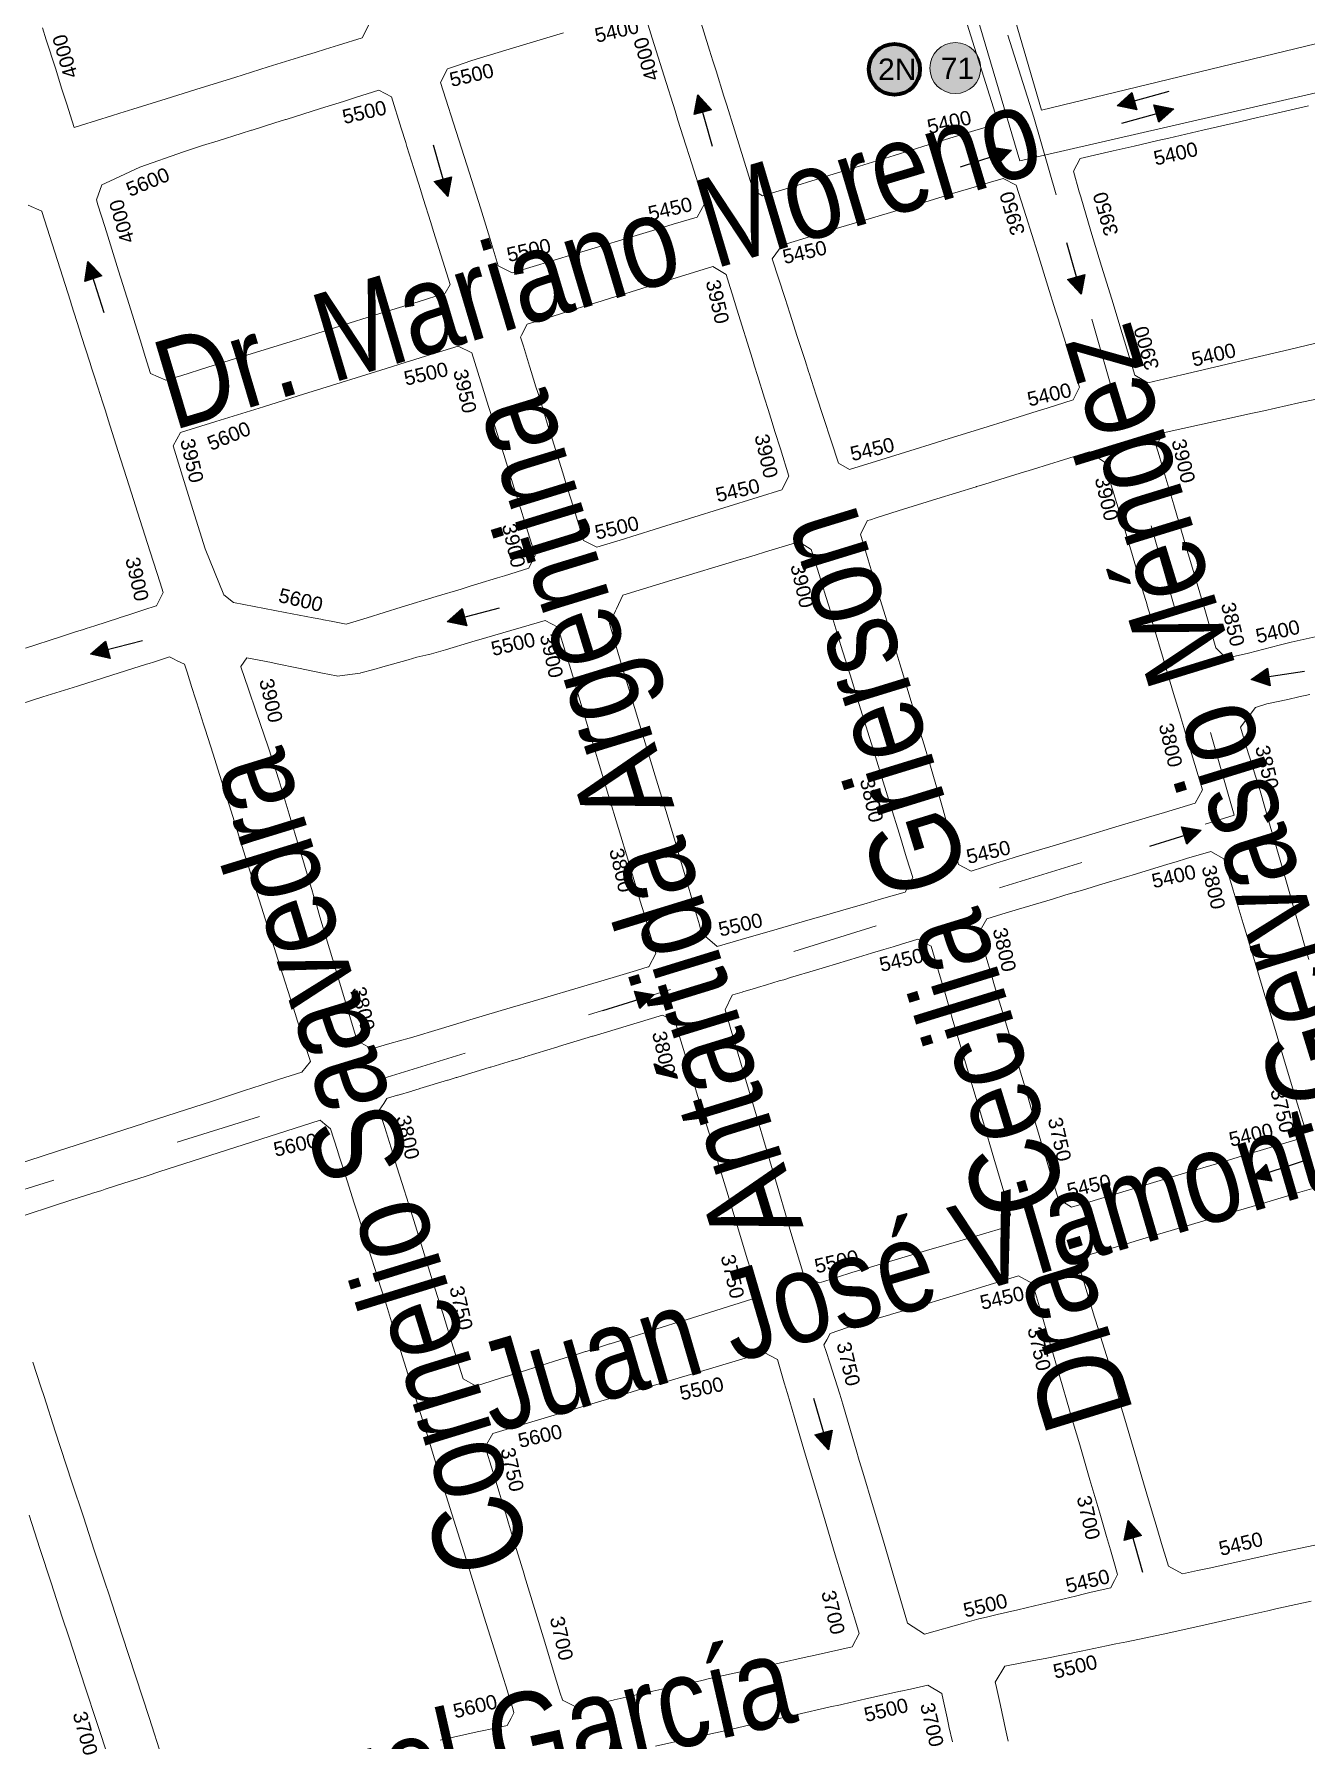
# Model space of a CAD drawing. Header units: millimetres. Extents: x 11558 to 23675, y 49449 to 61482.
# Drawn here: x 15380.4 to 15735, y 57527.7 to 58003.4 of the extents above; entities that cross this region are included whole.
import ezdxf

# ---------------------------------------------------------------- set-up
doc = ezdxf.new("R2010")
doc.units = ezdxf.units.MM
doc.linetypes.add('ACAD_ISO03W100', pattern=[30, 12, -18])
for name, color, linetype in [('0. plano base - nombres calles', 22, 'Continuous'), ('0. Plano Base - PLANO', 254, 'Continuous'), ('0. Plano base - sentido calles', 253, 'Continuous'), ('0.BARRIOS - DIVISIÓN', 12, 'ACAD_ISO03W100'), ('7. puesta en valor CC la lucila', 212, 'Continuous'), ('numeración', 7, 'Continuous')]:
    doc.layers.add(name, color=color, linetype=linetype)
for name, color, linetype, true_color in [('Linea 175', 7, 'Continuous', 0x1090da), ('Linea 71 IDA', 7, 'Continuous', 0xff2424), ('Linea 71 REGRESO', 7, 'Continuous', 0x2e62ff)]:
    doc.layers.add(name, color=color, linetype=linetype, true_color=true_color)
doc.layers.get('7. puesta en valor CC la lucila').off()
doc.styles.get("Standard").update_dxf_attribs({"font": 'arial.ttf'})

# ---------------------------------------------------------------- blocks, each defined once
blk = doc.blocks.new('MANZANAS')
at = {"layer": '0. Plano Base - PLANO', "color": 0, "linetype": 'Continuous', "lineweight": 5}
for points in [[(5634423.7, 6179801.73), (5634416.16, 6179795.25), (5634408.42, 6179788.6), (5634401.09, 6179782.31), (5634392.82, 6179775.15), (5634385.36, 6179768.8), (5634381.22, 6179769.02), (5634378.11, 6179772.19), (5634372.7, 6179777.71), (5634365.74, 6179784.81), (5634358.96, 6179791.72), (5634351.81, 6179799.01), (5634344.9, 6179806.18), (5634343.87, 6179807.28), (5634339.76, 6179811.62), (5634339.84, 6179815.61), (5634347.04, 6179821.75), (5634351.61, 6179825.64), (5634356.77, 6179830.04), (5634359.15, 6179832.07), (5634366.54, 6179838.36), (5634374.52, 6179845.17), (5634378.46, 6179848.52), (5634381.75, 6179851.32), (5634389.56, 6179857.99)], [(5634287.1, 6179841.89), (5634312.96, 6179815.88), (5634312.98, 6179811.76), (5634312.02, 6179810.82), (5634307.62, 6179806.48), (5634307.43, 6179806.29), (5634300.5, 6179799.46), (5634293.37, 6179792.43), (5634286.19, 6179785.35), (5634279.12, 6179778.38), (5634277.16, 6179776.45), (5634272.26, 6179771.62), (5634266.04, 6179765.49), (5634262.98, 6179765.76), (5634250.57, 6179778.25), (5634245.5, 6179783.37), (5634243.63, 6179785.26), (5634238.45, 6179790.49), (5634236.4, 6179792.56), (5634234.19, 6179794.8), (5634224.65, 6179804.43)], [(5634459.53, 6179727.4), (5634454.24, 6179722.98), (5634451.7, 6179720.72), (5634445.05, 6179714.82), (5634440.18, 6179710.68), (5634438.95, 6179711.08), (5634436.37, 6179711.93), (5634429.12, 6179719.47), (5634421.45, 6179727.44), (5634418.3, 6179730.72), (5634415.64, 6179733.48), (5634414.47, 6179734.69), (5634407.54, 6179741.9), (5634400.77, 6179748.93), (5634397.59, 6179752.23), (5634395.61, 6179754.29), (5634395.64, 6179758.38), (5634407.88, 6179768.6), (5634409.97, 6179770.34), (5634414.88, 6179774.45), (5634415.96, 6179775.35), (5634417.68, 6179776.78), (5634425.4, 6179783.22), (5634433.31, 6179789.83)], [(5634146.61, 6179757.27), (5634146.62, 6179753.19), (5634141.71, 6179748.33), (5634139.04, 6179745.68), (5634136.86, 6179743.51), (5634134.34, 6179741.02), (5634127.16, 6179733.9), (5634120.23, 6179727.03), (5634113.2, 6179720.07), (5634105.99, 6179712.92), (5634099.07, 6179706.06), (5634096.37, 6179703.38), (5634094.64, 6179701.67), (5634088.43, 6179695.52), (5634086.9, 6179694), (5634085.6, 6179695.3), (5634082.12, 6179698.75), (5634078.95, 6179701.9), (5634074.64, 6179706.18), (5634068.69, 6179712.09), (5634066.23, 6179714.54)], [(5634214.91, 6179793.94), (5634218.44, 6179790.39), (5634226.29, 6179782.52), (5634233.46, 6179775.34), (5634235.35, 6179773.43), (5634240.58, 6179768.2), (5634242.88, 6179765.89), (5634252.65, 6179756.09), (5634252.57, 6179751.88), (5634247.55, 6179746.98), (5634243.33, 6179742.87), (5634240.54, 6179740.15), (5634233.2, 6179732.99), (5634225.98, 6179725.95), (5634219.05, 6179719.18), (5634213.98, 6179714.24), (5634209.63, 6179714.23), (5634208.96, 6179714.91), (5634204.86, 6179719.08), (5634197.79, 6179726.28), (5634190.6, 6179733.45), (5634183.66, 6179740.35), (5634171.81, 6179752.16), (5634171.73, 6179756.44), (5634173.38, 6179758.17), (5634176.67, 6179761.6), (5634183.76, 6179768.54), (5634190.95, 6179775.57), (5634195.8, 6179780.31)], [(5634499.41, 6179646.71), (5634497.01, 6179649.24), (5634493.42, 6179653), (5634487.94, 6179658.68), (5634486.25, 6179660.54), (5634479.49, 6179667.65), (5634472.69, 6179674.8), (5634465.66, 6179682.19), (5634462.64, 6179685.25), (5634459.68, 6179688.24), (5634457.82, 6179690.12), (5634452.66, 6179695.48), (5634453.82, 6179702.3), (5634456.15, 6179704.58), (5634460.78, 6179708.45), (5634463.15, 6179710.44), (5634465.56, 6179712.45)], [(5634085.5, 6179668.85), (5634089.67, 6179669.05), (5634089.72, 6179669.05), (5634108.34, 6179650.45), (5634109.1, 6179649.7), (5634114.26, 6179644.56), (5634115.42, 6179643.4), (5634121.17, 6179637.67), (5634122.12, 6179636.73), (5634124, 6179634.85), (5634127.85, 6179631.02), (5634128.99, 6179629.89), (5634131.07, 6179627.81), (5634132.88, 6179626), (5634139.48, 6179619.43), (5634146.61, 6179612.33), (5634153.55, 6179605.41), (5634160.28, 6179598.71), (5634162.43, 6179596.57), (5634166.75, 6179592.27), (5634168.7, 6179590.32), (5634168.8, 6179586.16), (5634168.7, 6179586.06), (5634166.21, 6179583.54), (5634163.07, 6179580.36), (5634161.11, 6179578.37), (5634160.97, 6179578.22), (5634156.1, 6179573.3), (5634154.29, 6179571.47), (5634153.74, 6179570.91), (5634152.14, 6179569.28), (5634149.04, 6179566.15), (5634141.84, 6179558.86)], [(5634576.17, 6179502.58), (5634568.5, 6179496.2), (5634560.94, 6179489.9), (5634553.35, 6179483.59), (5634550.46, 6179481.18), (5634547.14, 6179478.42), (5634542.67, 6179478.5), (5634540.05, 6179481.22), (5634538.72, 6179482.59), (5634536.02, 6179485.39), (5634533.69, 6179487.8), (5634533.5, 6179488), (5634529.24, 6179492.41), (5634523.55, 6179498.3), (5634522.09, 6179499.81), (5634515.26, 6179506.88), (5634512.99, 6179509.28), (5634510.81, 6179511.59), (5634508.3, 6179514.24), (5634501.56, 6179521.36), (5634495.05, 6179527.99), (5634494.92, 6179528.12), (5634492.38, 6179530.71), (5634487.45, 6179535.74), (5634482.3, 6179540.99), (5634480.94, 6179542.37), (5634481.24, 6179543.8), (5634481.96, 6179544.47), (5634485.14, 6179547.45), (5634486.31, 6179548.58), (5634490, 6179552.11), (5634492.88, 6179554.89), (5634495.65, 6179557.57), (5634499, 6179560.81), (5634506.3, 6179567.86), (5634513.28, 6179574.61), (5634519.31, 6179580.43), (5634525.5, 6179586.42), (5634527.13, 6179587.99), (5634529.59, 6179590.36)], [(5634145.14, 6179541.72), (5634152.39, 6179548.97), (5634159.55, 6179556.12), (5634166.68, 6179563.25), (5634173.83, 6179570.41), (5634174.35, 6179570.93), (5634175.27, 6179571.85), (5634178.6, 6179575.17), (5634179.82, 6179575.21), (5634180.99, 6179575.24), (5634183.23, 6179575.31), (5634184.91, 6179573.62), (5634188.05, 6179570.49), (5634190.41, 6179568.14), (5634191.22, 6179567.33), (5634195.67, 6179562.88), (5634196.7, 6179561.85), (5634201.85, 6179556.7), (5634206.07, 6179552.49), (5634212.55, 6179546.01), (5634222.95, 6179535.62), (5634233.51, 6179525.07), (5634244.25, 6179514.33), (5634255.72, 6179502.88), (5634256.88, 6179501.72), (5634257.32, 6179501.28), (5634263.37, 6179495.23), (5634264.4, 6179494.2), (5634265.47, 6179493.13), (5634264.69, 6179489.38), (5634259.94, 6179484.56), (5634256.37, 6179480.94), (5634252.95, 6179477.47), (5634249.43, 6179473.9), (5634246.12, 6179470.54), (5634239.05, 6179463.38), (5634232.46, 6179456.69), (5634232.14, 6179456.37), (5634214.43, 6179438.41), (5634199.03, 6179422.79)], [(5634525.53, 6179414.56), (5634523.3, 6179417.26), (5634519, 6179422.47), (5634515.21, 6179427.06), (5634514.71, 6179427.51), (5634515.09, 6179432.73), (5634521.53, 6179437.87), (5634524.01, 6179439.84), (5634532, 6179446.24), (5634537.59, 6179450.8), (5634539.71, 6179452.53), (5634542.09, 6179454.47), (5634545.96, 6179457.64), (5634548.35, 6179459.58), (5634550.11, 6179461.03), (5634551.83, 6179462.43), (5634559.3, 6179468.68), (5634565.46, 6179473.88), (5634567.11, 6179475.27), (5634573.02, 6179480.26), (5634574.77, 6179481.74), (5634582.48, 6179488.25)], [(5634318.36, 6179301.66), (5634309.91, 6179310.02), (5634292.66, 6179326.96), (5634288.31, 6179331.22), (5634283.82, 6179335.62), (5634281.99, 6179337.4), (5634279.28, 6179340.06), (5634274.82, 6179344.42), (5634267.84, 6179351.24), (5634260.58, 6179358.35), (5634249.86, 6179368.86), (5634242.65, 6179375.95), (5634240.63, 6179377.93), (5634235.44, 6179383.04)], [(5634214.02, 6179417.84), (5634221.08, 6179424.98), (5634225.98, 6179429.94), (5634228.18, 6179432.17), (5634228.31, 6179432.29), (5634230.44, 6179434.44), (5634231.14, 6179435.16), (5634235.17, 6179439.23), (5634237.65, 6179441.74), (5634239.95, 6179444.06), (5634242.19, 6179446.33), (5634263.18, 6179467.56), (5634275.43, 6179479.89), (5634277.12, 6179479.52), (5634279.12, 6179479.07), (5634283.65, 6179474.56), (5634284.82, 6179473.39), (5634287.51, 6179470.7), (5634289.93, 6179468.3), (5634294.55, 6179463.69), (5634296.63, 6179461.61), (5634301.48, 6179456.75), (5634302.64, 6179455.58), (5634305.47, 6179452.75), (5634308.44, 6179449.77), (5634311.61, 6179446.58), (5634315.6, 6179442.59), (5634319.06, 6179439.12), (5634329.75, 6179428.39), (5634333.34, 6179424.79), (5634338.17, 6179419.93), (5634342.31, 6179415.77), (5634347.31, 6179410.75), (5634361.21, 6179396.76), (5634370.41, 6179387.51), (5634379.93, 6179377.93), (5634387.78, 6179370.05), (5634395.17, 6179362.64), (5634395.95, 6179361.85), (5634398.74, 6179359.05), (5634399.61, 6179358.05), (5634399.61, 6179356.4), (5634399.6, 6179354.08), (5634397.3, 6179352.19), (5634392.98, 6179348.63), (5634384.83, 6179341.83)], [(5634438.94, 6179368.07), (5634446.68, 6179374.58), (5634454.34, 6179381.03), (5634459.62, 6179385.48), (5634461.91, 6179387.4), (5634469.57, 6179393.86), (5634477.12, 6179400.21), (5634479.34, 6179402.07), (5634479.93, 6179402.57), (5634484.92, 6179406.77), (5634492.45, 6179413.11), (5634492.57, 6179413.2), (5634494.67, 6179414.97), (5634496.57, 6179416.57), (5634498.45, 6179418.15), (5634502.95, 6179417.91), (5634504.11, 6179416.52), (5634507.43, 6179412.54), (5634508.94, 6179410.72), (5634508.99, 6179410.65), (5634511.84, 6179407.24)], [(5634254.19, 6179344.66), (5634261.13, 6179337.84), (5634268.31, 6179330.78), (5634275.51, 6179323.72), (5634279.65, 6179319.67), (5634282.67, 6179316.71), (5634290.2, 6179309.34), (5634297.63, 6179302.06), (5634305.27, 6179294.58)]]:
    blk.add_lwpolyline(points, dxfattribs=at)
for points in [[(5634328.35, 6179714.53), (5634322.77, 6179709), (5634319.2, 6179709.08), (5634304.95, 6179723.13), (5634300.37, 6179727.62), (5634300.21, 6179727.78), (5634297.75, 6179730.23), (5634294.79, 6179733.15), (5634292.49, 6179735.41), (5634290.47, 6179737.4), (5634287.85, 6179739.99), (5634284.8, 6179742.99), (5634276.51, 6179751.17), (5634277.23, 6179755.89), (5634282.23, 6179760.76), (5634284.66, 6179763.12), (5634289.48, 6179767.82), (5634296.57, 6179774.71), (5634303.77, 6179781.73), (5634310.57, 6179788.36), (5634310.62, 6179788.41), (5634312.79, 6179790.52), (5634317.73, 6179795.35), (5634318.05, 6179795.66), (5634323.29, 6179800.78), (5634327.46, 6179800.79), (5634333.92, 6179794.29), (5634341.31, 6179786.86), (5634348.26, 6179779.88), (5634353.34, 6179774.77), (5634353.76, 6179774.34), (5634355.42, 6179772.68), (5634355.5, 6179772.6), (5634369.09, 6179758.93), (5634369.15, 6179754.95), (5634363.75, 6179749.61), (5634361.68, 6179747.56), (5634356.63, 6179742.55), (5634349.49, 6179735.48), (5634342.54, 6179728.59), (5634340.55, 6179726.62), (5634335.26, 6179721.38)], [(5634409.57, 6179630.4), (5634404.45, 6179625.19), (5634402.09, 6179625.21), (5634401.86, 6179625.21), (5634400.96, 6179625.21), (5634400.54, 6179625.21), (5634399.75, 6179626.05), (5634398.92, 6179626.93), (5634398.58, 6179627.3), (5634395.31, 6179630.78), (5634392.59, 6179633.68), (5634389.71, 6179636.75), (5634387.82, 6179638.75), (5634380.94, 6179645.93), (5634376.57, 6179650.45), (5634374.01, 6179653.1), (5634371.68, 6179655.51), (5634369.38, 6179657.89), (5634366.98, 6179660.37), (5634361.96, 6179665.53), (5634360.16, 6179667.38), (5634355.4, 6179672.24), (5634352.5, 6179675.21), (5634346.18, 6179681.67), (5634345.1, 6179682.77), (5634339.01, 6179689.02), (5634333.79, 6179694.41), (5634333.79, 6179698.65), (5634334.41, 6179699.27), (5634335.57, 6179700.43), (5634340.09, 6179704.95), (5634342.13, 6179707), (5634348.15, 6179712.98), (5634356.28, 6179720.98), (5634356.35, 6179721.05), (5634357.2, 6179721.9), (5634365.44, 6179730.02), (5634367.99, 6179732.53), (5634371.54, 6179736.02), (5634373.37, 6179737.83), (5634379.75, 6179744.12), (5634382.09, 6179743.87), (5634384.85, 6179743.58), (5634389.5, 6179738.79), (5634396.8, 6179731.28), (5634403.82, 6179724.02), (5634410.76, 6179716.86), (5634413.77, 6179713.76), (5634413.93, 6179713.59), (5634417.82, 6179709.57), (5634424.85, 6179702.32), (5634431.73, 6179695.22), (5634436.55, 6179690.24), (5634436.64, 6179690.15), (5634438.65, 6179688.07), (5634440.97, 6179685.67), (5634446.1, 6179680.38), (5634451.24, 6179675.07), (5634451.17, 6179670.8), (5634444.8, 6179664.6), (5634442.63, 6179662.5), (5634435.34, 6179655.42), (5634428, 6179648.3), (5634420.83, 6179641.33), (5634417.47, 6179638.07), (5634413.6, 6179634.31), (5634411.87, 6179632.63)], [(5634142.1, 6179643.16), (5634137.47, 6179642.86), (5634133.97, 6179646.39), (5634131.43, 6179648.95), (5634123.27, 6179657.17), (5634116.3, 6179664.2), (5634109.17, 6179671.38), (5634107.18, 6179673.39), (5634102.76, 6179677.84), (5634101.7, 6179678.91), (5634101.13, 6179683.3), (5634102.61, 6179685.25), (5634108.24, 6179692.57), (5634117.04, 6179702.01), (5634121.03, 6179705.99), (5634124.23, 6179709.18), (5634128.98, 6179713.91), (5634131.17, 6179716.09), (5634131.26, 6179716.18), (5634135.95, 6179720.86), (5634138.15, 6179723.05), (5634138.29, 6179723.18), (5634145.41, 6179730.28), (5634150.18, 6179735.04), (5634152.64, 6179737.49), (5634155.11, 6179739.94), (5634157.51, 6179742.34), (5634161.45, 6179742.31), (5634167.89, 6179735.83), (5634170.89, 6179732.82), (5634171.66, 6179732.05), (5634173.2, 6179730.49), (5634176.22, 6179727.46), (5634180.57, 6179723.09), (5634182.4, 6179721.24), (5634187.36, 6179716.26), (5634189.23, 6179714.38), (5634200.1, 6179703.45), (5634200.07, 6179700.63), (5634194.44, 6179695.04), (5634187.42, 6179688.08), (5634183.89, 6179684.59), (5634180.33, 6179681.05), (5634173.2, 6179673.98), (5634166.07, 6179666.92), (5634159.1, 6179660.01), (5634156.35, 6179657.28), (5634151.91, 6179652.88), (5634150.84, 6179651.82), (5634145.19, 6179646.22), (5634143.01, 6179644.05), (5634142.63, 6179643.68)], [(5634270.2, 6179657.25), (5634266.08, 6179657.23), (5634264.63, 6179658.7), (5634257.75, 6179665.66), (5634255.01, 6179668.43), (5634252.18, 6179671.3), (5634245.22, 6179678.33), (5634242.69, 6179680.89), (5634238.11, 6179685.52), (5634235.87, 6179687.78), (5634234.29, 6179689.37), (5634233.82, 6179689.85), (5634230.47, 6179693.24), (5634230.3, 6179693.41), (5634226.2, 6179697.55), (5634224.31, 6179699.46), (5634224.3, 6179700.11), (5634224.25, 6179703.49), (5634229.25, 6179708.44), (5634233.76, 6179712.91), (5634236.44, 6179715.57), (5634238.44, 6179717.55), (5634239.6, 6179718.7), (5634241.55, 6179720.64), (5634243.46, 6179722.53), (5634250.48, 6179729.49), (5634262.79, 6179741.68), (5634267.09, 6179741.41), (5634269.79, 6179738.69), (5634271.11, 6179737.37), (5634274.25, 6179734.19), (5634284.55, 6179723.8), (5634285.95, 6179722.39), (5634287.91, 6179720.42), (5634292.58, 6179715.7), (5634294.87, 6179713.39), (5634297.54, 6179710.7), (5634299.39, 6179708.83), (5634303.01, 6179705.18), (5634308.63, 6179699.51), (5634308.64, 6179695.25), (5634303.68, 6179690.35), (5634296.56, 6179683.3), (5634289.43, 6179676.26), (5634287.06, 6179673.91), (5634286.99, 6179673.85), (5634282.12, 6179669.03), (5634275.03, 6179662.02)], [(5634201.47, 6179601.07), (5634187.4, 6179596.89), (5634183.99, 6179597.54), (5634173.45, 6179606.52), (5634166.46, 6179613.58), (5634158.53, 6179621.62), (5634152.36, 6179627.87), (5634152.44, 6179632.13), (5634159.74, 6179639.37), (5634162.44, 6179642.04), (5634169.65, 6179649.19), (5634176.88, 6179656.35), (5634183.76, 6179663.18), (5634190.88, 6179670.24), (5634195.07, 6179674.38), (5634196.2, 6179675.51), (5634197.96, 6179677.25), (5634205.23, 6179684.46), (5634210.04, 6179689.23), (5634214.3, 6179689.29), (5634225.33, 6179678.19), (5634228.1, 6179675.4), (5634235.26, 6179668.21), (5634242.19, 6179661.24), (5634244.1, 6179659.32), (5634246.49, 6179656.92), (5634248.97, 6179654.43), (5634256.02, 6179647.34), (5634256.12, 6179643.31), (5634251.05, 6179638.33), (5634249.56, 6179636.87), (5634245.47, 6179632.86), (5634243.92, 6179631.34), (5634242.03, 6179629.48), (5634236.82, 6179624.37), (5634229.55, 6179617.24), (5634222.42, 6179610.24), (5634218.09, 6179606), (5634213.97, 6179604.78), (5634211.86, 6179604.15), (5634211.68, 6179604.1), (5634209.05, 6179603.32)], [(5634356.38, 6179578.75), (5634351.32, 6179573.94), (5634348.73, 6179574.51), (5634345.9, 6179575.13), (5634345.27, 6179575.79), (5634344.13, 6179576.98), (5634342.14, 6179579.07), (5634338.63, 6179582.75), (5634336.13, 6179585.37), (5634333.86, 6179587.76), (5634330.32, 6179591.46), (5634328.27, 6179593.61), (5634321.08, 6179600.98), (5634314.04, 6179608.2), (5634307.36, 6179615.05), (5634300.18, 6179622.42), (5634293.26, 6179629.51), (5634286.41, 6179636.54), (5634286.16, 6179636.8), (5634283.17, 6179639.98), (5634283.09, 6179642.15), (5634283.01, 6179643.95), (5634282.99, 6179644.51), (5634282.82, 6179648.72), (5634293.05, 6179658.72), (5634307.29, 6179672.64), (5634307.36, 6179672.71), (5634310.38, 6179675.67), (5634312.52, 6179677.75), (5634319.47, 6179684.55), (5634320.26, 6179684.49), (5634323.59, 6179684.23), (5634328.93, 6179678.83), (5634330.77, 6179676.97), (5634333.22, 6179674.48), (5634336.45, 6179671.21), (5634343.26, 6179664.32), (5634350.39, 6179657.09), (5634354.26, 6179653.18), (5634357.32, 6179650.08), (5634364.52, 6179642.79), (5634371.24, 6179635.99), (5634376.06, 6179631.1), (5634382, 6179625.09), (5634386.81, 6179620.22), (5634390.86, 6179616.12), (5634390.83, 6179611.49), (5634385.42, 6179606.34), (5634382.66, 6179603.72), (5634378.44, 6179599.71), (5634374.4, 6179595.87), (5634370.85, 6179592.5), (5634363.93, 6179585.93)], [(5634475.69, 6179557.97), (5634472.56, 6179554.93), (5634469.03, 6179555.16), (5634468.28, 6179555.16), (5634463.51, 6179560.09), (5634461.21, 6179562.47), (5634455.37, 6179568.5), (5634452.16, 6179571.83), (5634448.18, 6179575.94), (5634445.66, 6179578.54), (5634441.2, 6179583.15), (5634434.6, 6179589.97), (5634430.11, 6179594.62), (5634427.48, 6179597.34), (5634425.04, 6179599.86), (5634422.16, 6179602.84), (5634419.7, 6179605.37), (5634415.59, 6179609.63), (5634414.75, 6179610.49), (5634414.32, 6179610.94), (5634414.47, 6179615.43), (5634418.52, 6179619.37), (5634421.12, 6179621.89), (5634423.5, 6179624.2), (5634428.18, 6179628.75), (5634430.74, 6179631.24), (5634432.96, 6179633.39), (5634433, 6179633.43), (5634435.13, 6179635.5), (5634435.35, 6179635.72), (5634437.77, 6179638.08), (5634443.88, 6179644.02), (5634444.83, 6179644.94), (5634452.31, 6179652.21), (5634454, 6179653.85), (5634456.21, 6179656), (5634461.24, 6179660.89), (5634465.44, 6179660.7), (5634471.78, 6179654.18), (5634478.58, 6179647.19), (5634485.4, 6179640.16), (5634492.51, 6179632.85), (5634499.57, 6179625.59), (5634506.5, 6179618.45), (5634513.46, 6179611.3), (5634519.59, 6179604.98), (5634519.91, 6179600.92), (5634509.38, 6179590.69), (5634503.28, 6179584.77), (5634496.15, 6179577.84), (5634488.99, 6179570.89), (5634486.94, 6179568.9), (5634481.63, 6179563.74)], [(5634197.48, 6179581.96), (5634197.81, 6179584.88), (5634204.52, 6179586.84), (5634205.65, 6179587.17), (5634211.96, 6179588.97), (5634218.49, 6179590.82), (5634222.33, 6179591.91), (5634222.55, 6179591.97), (5634227.82, 6179595.66), (5634227.95, 6179595.77), (5634230.7, 6179598.33), (5634232.63, 6179600.14), (5634238, 6179605.17), (5634239.84, 6179606.89), (5634242.44, 6179609.12), (5634242.5, 6179609.18), (5634245.94, 6179612.4), (5634251.51, 6179617.75), (5634254.61, 6179620.73), (5634266.81, 6179632.46), (5634270.88, 6179632.48), (5634276.41, 6179626.79), (5634278.62, 6179624.51), (5634280.86, 6179622.21), (5634283.68, 6179619.3), (5634290.85, 6179611.92), (5634297.62, 6179604.95), (5634304.81, 6179597.55), (5634311.74, 6179590.41), (5634318.64, 6179583.31), (5634323.42, 6179578.39), (5634326.49, 6179575.22), (5634329.03, 6179572.61), (5634332.2, 6179569.35), (5634332.58, 6179568.96), (5634337.09, 6179564.31), (5634337.06, 6179560.14), (5634336.9, 6179559.98), (5634334.45, 6179557.61), (5634332.38, 6179555.61), (5634329.55, 6179552.88), (5634322.22, 6179545.8), (5634315.2, 6179539.03), (5634312.8, 6179536.7), (5634308, 6179532.06), (5634300.26, 6179524.59), (5634293.62, 6179518.15), (5634287.2, 6179511.89), (5634286.92, 6179511.61), (5634282.85, 6179507.78), (5634280.42, 6179505.49), (5634279.04, 6179504.2), (5634274.41, 6179504.28), (5634271.29, 6179507.48), (5634266.06, 6179512.87), (5634255.72, 6179523.51), (5634249.21, 6179530.2), (5634247.02, 6179532.45), (5634246.1, 6179533.4), (5634243.7, 6179535.87), (5634242.4, 6179537.21), (5634238.71, 6179541), (5634235.57, 6179544.24), (5634235.4, 6179544.41), (5634228.38, 6179551.63), (5634221.64, 6179558.56), (5634219.54, 6179560.72), (5634214.54, 6179565.54), (5634207.11, 6179572.69), (5634202.25, 6179577.37), (5634197.52, 6179581.92)], [(5634419.8, 6179503.71), (5634415.06, 6179503.58), (5634405.68, 6179513.32), (5634403.99, 6179515.07), (5634396.87, 6179522.47), (5634389.41, 6179530.22), (5634382.87, 6179537.01), (5634375.65, 6179544.52), (5634370.38, 6179549.99), (5634367.46, 6179553.02), (5634364.96, 6179555.63), (5634361.44, 6179559.29), (5634361.3, 6179563.78), (5634361.44, 6179563.91), (5634363.37, 6179565.78), (5634363.5, 6179565.92), (5634366.2, 6179568.51), (5634366.61, 6179568.92), (5634368.5, 6179570.75), (5634371.14, 6179573.36), (5634372.09, 6179574.25), (5634373.5, 6179575.62), (5634378.72, 6179580.69), (5634380.79, 6179582.7), (5634387.67, 6179589.39), (5634390.42, 6179592.07), (5634392.97, 6179594.55), (5634394.92, 6179596.45), (5634396.87, 6179598.39), (5634398.93, 6179600.45), (5634400.03, 6179601.54), (5634404.21, 6179601.46), (5634410.4, 6179595.05), (5634413.53, 6179591.81), (5634416.34, 6179588.89), (5634418.72, 6179586.43), (5634425.94, 6179578.94), (5634432.78, 6179571.85), (5634439.91, 6179564.47), (5634447.03, 6179557.09), (5634453.81, 6179550.06), (5634456.69, 6179547.08), (5634458.4, 6179545.3), (5634458.48, 6179544.19), (5634458.53, 6179543.51), (5634458.69, 6179541.31), (5634453.96, 6179536.77), (5634445.66, 6179528.8), (5634443.44, 6179526.67), (5634438.49, 6179521.92), (5634436.38, 6179519.89), (5634431.2, 6179514.91), (5634426.57, 6179510.47), (5634426, 6179509.9), (5634420.78, 6179504.69), (5634420.32, 6179504.23)], [(5634348.32, 6179434.23), (5634348.19, 6179434.11), (5634344.07, 6179434.28), (5634337.56, 6179440.83), (5634330.57, 6179447.87), (5634323.9, 6179454.58), (5634316.58, 6179461.95), (5634309.5, 6179469.08), (5634302.35, 6179476.28), (5634300.22, 6179478.42), (5634298.72, 6179479.93), (5634295.43, 6179483.25), (5634293.24, 6179485.45), (5634292.13, 6179486.57), (5634288.76, 6179489.96), (5634289, 6179492.18), (5634289.18, 6179493.83), (5634289.31, 6179493.96), (5634291.39, 6179495.99), (5634291.52, 6179496.12), (5634294.35, 6179498.87), (5634294.48, 6179499), (5634295.87, 6179500.36), (5634296, 6179500.49), (5634301.77, 6179506.12), (5634301.9, 6179506.25), (5634303.59, 6179507.9), (5634303.72, 6179508.02), (5634310.67, 6179514.8), (5634310.8, 6179514.93), (5634315.32, 6179519.34), (5634315.45, 6179519.47), (5634317.76, 6179521.72), (5634317.89, 6179521.85), (5634324.8, 6179528.59), (5634324.93, 6179528.72), (5634332.04, 6179535.66), (5634332.17, 6179535.78), (5634346.64, 6179549.91), (5634350.16, 6179549.88), (5634350.63, 6179549.87), (5634353.44, 6179547), (5634353.6, 6179546.83), (5634357.18, 6179543.18), (5634359.3, 6179541), (5634364.31, 6179535.89), (5634370.53, 6179529.53), (5634371.08, 6179528.97), (5634371.44, 6179528.6), (5634373.54, 6179526.46), (5634378.09, 6179521.81), (5634385.14, 6179514.6), (5634392.17, 6179507.42), (5634396.45, 6179503.04), (5634398.95, 6179500.49), (5634401.26, 6179498.12), (5634405.36, 6179493.94), (5634405.23, 6179491.06), (5634390.37, 6179476.22), (5634390.24, 6179476.1), (5634383.21, 6179469.08), (5634383.08, 6179468.95), (5634379.21, 6179465.08), (5634378.3, 6179464.17), (5634378.17, 6179464.04), (5634375.92, 6179461.8), (5634375.79, 6179461.67), (5634370.95, 6179456.83), (5634370.82, 6179456.71), (5634368.97, 6179454.86), (5634368.84, 6179454.73), (5634361.78, 6179447.68), (5634361.65, 6179447.55), (5634357.33, 6179443.23), (5634357.2, 6179443.1), (5634354.71, 6179440.62), (5634354.58, 6179440.49)], [(5634499.56, 6179438.32), (5634491.09, 6179430.36), (5634485.43, 6179430.84), (5634475.83, 6179440.86), (5634468.94, 6179448.04), (5634461.99, 6179455.29), (5634455, 6179462.49), (5634452.61, 6179464.95), (5634450.44, 6179467.18), (5634448.17, 6179469.51), (5634441.24, 6179476.8), (5634439.26, 6179478.91), (5634432.7, 6179485.35), (5634430.35, 6179487.66), (5634428.94, 6179489.04), (5634429.01, 6179490.62), (5634429.08, 6179492.65), (5634434.31, 6179498.22), (5634441.6, 6179505.13), (5634441.78, 6179505.3), (5634446.48, 6179509.8), (5634448.53, 6179511.8), (5634451.16, 6179514.38), (5634456.02, 6179519.13), (5634463.02, 6179525.97), (5634468.27, 6179531.1), (5634472.71, 6179531.03), (5634477.42, 6179526.11), (5634482.49, 6179520.81), (5634484.36, 6179518.86), (5634491.49, 6179511.41), (5634498.14, 6179504.46), (5634500.73, 6179501.75), (5634505.1, 6179497.19), (5634512.14, 6179489.84), (5634518.89, 6179482.78), (5634521.69, 6179479.85), (5634523.57, 6179477.89), (5634526.21, 6179475.13), (5634528.57, 6179472.67), (5634531.17, 6179469.95), (5634531.17, 6179469.29), (5634531.17, 6179468.93), (5634531.17, 6179468.06), (5634531.17, 6179466.44), (5634531.17, 6179465.78), (5634526.9, 6179462.11), (5634525.46, 6179460.86), (5634523.5, 6179459.17), (5634521.04, 6179457.05), (5634518.29, 6179454.68), (5634514.66, 6179451.55), (5634511, 6179448.39), (5634506.55, 6179444.56), (5634504.21, 6179442.54), (5634502.52, 6179441.09)], [(5634413.11, 6179367.47), (5634410.02, 6179367.47), (5634409.96, 6179367.52), (5634408.51, 6179368.95), (5634405.21, 6179372.28), (5634398.12, 6179379.53), (5634391.25, 6179386.56), (5634384.62, 6179393.34), (5634384.25, 6179393.72), (5634377.28, 6179400.84), (5634373.86, 6179404.35), (5634371.98, 6179406.26), (5634371.4, 6179406.86), (5634370.24, 6179408.04), (5634367.53, 6179410.82), (5634364.63, 6179413.78), (5634363.36, 6179415.08), (5634358.28, 6179420.28), (5634358.47, 6179424.51), (5634371.96, 6179437.6), (5634379.11, 6179444.54), (5634386.42, 6179451.63), (5634388.69, 6179453.83), (5634390.85, 6179455.93), (5634393.18, 6179458.18), (5634400.44, 6179465.24), (5634415.12, 6179479.47), (5634419.34, 6179479.4), (5634424.06, 6179474.5), (5634426.19, 6179472.29), (5634431.03, 6179467.27), (5634437.95, 6179460.1), (5634444.92, 6179452.88), (5634451.92, 6179445.62), (5634458.78, 6179438.51), (5634467.22, 6179429.86), (5634469.47, 6179427.57), (5634471.66, 6179425.34), (5634474.81, 6179422.14), (5634474.82, 6179417.87), (5634466.74, 6179411.1), (5634464.32, 6179409.06), (5634459.1, 6179404.69), (5634451.41, 6179398.24), (5634443.62, 6179391.71), (5634441.61, 6179390.02), (5634439.13, 6179387.94), (5634439, 6179387.83), (5634435.97, 6179385.29), (5634433.16, 6179382.94), (5634431.21, 6179381.3), (5634428.27, 6179378.84), (5634426.53, 6179377.38), (5634425.99, 6179376.93), (5634422.73, 6179374.15), (5634422.52, 6179373.97), (5634420.52, 6179372.27), (5634417.8, 6179369.91), (5634415.07, 6179367.53), (5634415, 6179367.47)]]:
    blk.add_lwpolyline(points, close=True, dxfattribs=at)
blk = doc.blocks.new('71 ida')
at = {"layer": 'Linea 71 IDA', "lineweight": 211, "true_color": 0xededed}
h = blk.add_hatch(color=7, dxfattribs=at)
h.dxf.hatch_style = 1
edge = h.paths.add_edge_path()
edge.add_arc((0, 0), 7.11, 0, 360)
at = {"layer": 'Linea 71 IDA', "lineweight": 9}
blk.add_circle((0, 0), 7.11, dxfattribs=at)
at = {"layer": 'Linea 71 IDA', "lineweight": 15, "insert": (-4.06, 2.93), "char_height": 6, "attachment_point": 1}
blk.add_mtext_dynamic_manual_height_columns('71', width=16.4579, gutter_width=12.5, heights=[0], dxfattribs=at)

msp = doc.modelspace()

# ---------------------------------------------------------------- hatches: boundary and pattern name
at = {"layer": '0. Plano base - sentido calles', "linetype": 'Continuous', "lineweight": 25, "ltscale": 2, "true_color": 0x1a1a1a}
h = msp.add_hatch(color=250, dxfattribs=at)
h.dxf.hatch_style = 1
h.paths.add_polyline_path([(15565.45, 57986.48), (15564.42, 57980.99), (15566.83, 57981.67)])
h.paths.add_polyline_path([(15565.45, 57986.48), (15566.83, 57981.67), (15569.23, 57982.36)])
h = msp.add_hatch(color=250, dxfattribs=at)
h.dxf.hatch_style = 1
h.paths.add_polyline_path([(15682.36, 57983.4), (15687.85, 57982.33), (15687.17, 57984.74)])
h.paths.add_polyline_path([(15682.36, 57983.4), (15687.17, 57984.74), (15686.5, 57987.15)])
h = msp.add_hatch(color=250, dxfattribs=at)
h.dxf.hatch_style = 1
h.paths.add_polyline_path([(15698.15, 57982.61), (15692.66, 57983.68), (15693.33, 57981.27)])
h.paths.add_polyline_path([(15698.15, 57982.61), (15693.33, 57981.27), (15694.01, 57978.86)])
h = msp.add_hatch(color=250, dxfattribs=at)
h.dxf.hatch_style = 1
h.paths.add_polyline_path([(15652.97, 57971.04), (15647.44, 57971.88), (15648.21, 57969.5)])
h.paths.add_polyline_path([(15652.97, 57971.04), (15648.21, 57969.5), (15648.98, 57967.12)])
h = msp.add_hatch(color=250, dxfattribs=at)
h.dxf.hatch_style = 1
h.paths.add_polyline_path([(15495.74, 57958.19), (15496.77, 57963.68), (15494.36, 57963)])
h.paths.add_polyline_path([(15495.74, 57958.19), (15494.36, 57963), (15491.96, 57962.31)])
h = msp.add_hatch(color=250, dxfattribs=at)
h.dxf.hatch_style = 1
h.paths.add_polyline_path([(15395.39, 57940.01), (15394.52, 57934.49), (15396.9, 57935.25)])
h.paths.add_polyline_path([(15395.39, 57940.01), (15396.9, 57935.25), (15399.29, 57936)])
h = msp.add_hatch(color=250, dxfattribs=at)
h.dxf.hatch_style = 1
h.paths.add_polyline_path([(15672.37, 57930.92), (15673.4, 57936.41), (15671, 57935.73)])
h.paths.add_polyline_path([(15672.37, 57930.92), (15671, 57935.73), (15668.59, 57935.04)])
h = msp.add_hatch(color=250, dxfattribs=at)
h.dxf.hatch_style = 1
h.paths.add_polyline_path([(15495.56, 57839.56), (15501.02, 57838.39), (15500.4, 57840.81)])
h.paths.add_polyline_path([(15495.56, 57839.56), (15500.4, 57840.81), (15499.77, 57843.23)])
h = msp.add_hatch(color=250, dxfattribs=at)
h.dxf.hatch_style = 1
h.paths.add_polyline_path([(15396.11, 57830.48), (15401.58, 57829.31), (15400.95, 57831.73)])
h.paths.add_polyline_path([(15396.11, 57830.48), (15400.95, 57831.73), (15400.32, 57834.15)])
h = msp.add_hatch(color=250, dxfattribs=at)
h.dxf.hatch_style = 1
h.paths.add_polyline_path([(15719.76, 57823.39), (15725.08, 57821.67), (15724.7, 57824.14)])
h.paths.add_polyline_path([(15719.76, 57823.39), (15724.7, 57824.14), (15724.33, 57826.61)])
h = msp.add_hatch(color=250, dxfattribs=at)
h.dxf.hatch_style = 1
h.paths.add_polyline_path([(15705.83, 57781.39), (15700.32, 57782.29), (15701.06, 57779.91)])
h.paths.add_polyline_path([(15705.83, 57781.39), (15701.06, 57779.91), (15701.8, 57777.52)])
h = msp.add_hatch(color=250, dxfattribs=at)
h.dxf.hatch_style = 1
h.paths.add_polyline_path([(15553.32, 57735.56), (15547.8, 57736.47), (15548.55, 57734.08)])
h.paths.add_polyline_path([(15553.32, 57735.56), (15548.55, 57734.08), (15549.29, 57731.69)])
h = msp.add_hatch(color=250, dxfattribs=at)
h.dxf.hatch_style = 1
h.paths.add_polyline_path([(15719.98, 57684.33), (15725.52, 57683.53), (15724.73, 57685.9)])
h.paths.add_polyline_path([(15719.98, 57684.33), (15724.73, 57685.9), (15723.94, 57688.28)])
h = msp.add_hatch(color=250, dxfattribs=at)
h.dxf.hatch_style = 1
h.paths.add_polyline_path([(15601.88, 57608.58), (15602.91, 57614.08), (15600.51, 57613.39)])
h.paths.add_polyline_path([(15601.88, 57608.58), (15600.51, 57613.39), (15598.1, 57612.7)])
h = msp.add_hatch(color=250, dxfattribs=at)
h.dxf.hatch_style = 1
h.paths.add_polyline_path([(15685.42, 57588.81), (15684.39, 57583.31), (15686.79, 57584)])
h.paths.add_polyline_path([(15685.42, 57588.81), (15686.79, 57584), (15689.19, 57584.69)])
at = {"layer": 'Linea 175', "lineweight": 211, "true_color": 0xededed}
h = msp.add_hatch(color=7, dxfattribs=at)
h.dxf.hatch_style = 1
edge = h.paths.add_edge_path()
edge.add_arc((15620.3, 57993.63), 7.11, 0, 360)

# ---------------------------------------------------------------- linework, layer by layer
at = {"layer": '0. Plano base - sentido calles', "color": 250, "linetype": 'Continuous', "lineweight": 25, "ltscale": 2, "true_color": 0x1a1a1a}
for points in [[(15569.57, 57972.06), (15565.45, 57986.48), (15569.23, 57982.36), (15564.42, 57980.99), (15565.45, 57986.48)], [(15696.81, 57987.43), (15682.36, 57983.4), (15686.5, 57987.15), (15687.85, 57982.33), (15682.36, 57983.4)], [(15683.7, 57978.58), (15698.15, 57982.61), (15694.01, 57978.86), (15692.66, 57983.68), (15698.15, 57982.61)], [(15491.62, 57972.61), (15495.74, 57958.19), (15491.96, 57962.31), (15496.77, 57963.68), (15495.74, 57958.19)], [(15638.7, 57966.42), (15652.97, 57971.04), (15648.98, 57967.12), (15647.44, 57971.88), (15652.97, 57971.04)], [(15668.25, 57945.34), (15672.37, 57930.92), (15668.59, 57935.04), (15673.4, 57936.41), (15672.37, 57930.92)], [(15399.92, 57925.71), (15395.39, 57940.01), (15399.29, 57936), (15394.52, 57934.49), (15395.39, 57940.01)], [(15510.08, 57843.32), (15495.56, 57839.56), (15499.77, 57843.23), (15501.02, 57838.39), (15495.56, 57839.56)], [(15410.63, 57834.24), (15396.11, 57830.48), (15400.32, 57834.15), (15401.58, 57829.31), (15396.11, 57830.48)], [(15734.59, 57825.64), (15719.76, 57823.39), (15724.33, 57826.61), (15725.08, 57821.67), (15719.76, 57823.39)], [(15691.51, 57776.94), (15705.83, 57781.39), (15701.8, 57777.52), (15700.32, 57782.29), (15705.83, 57781.39)], [(15538.99, 57731.12), (15553.32, 57735.56), (15549.29, 57731.69), (15547.8, 57736.47), (15553.32, 57735.56)], [(15734.22, 57689.06), (15719.98, 57684.33), (15723.94, 57688.28), (15725.52, 57683.53), (15719.98, 57684.33)], [(15597.76, 57623.01), (15601.88, 57608.58), (15598.1, 57612.7), (15602.91, 57614.08), (15601.88, 57608.58)], [(15689.54, 57574.38), (15685.42, 57588.81), (15689.19, 57584.69), (15684.39, 57583.31), (15685.42, 57588.81)]]:
    msp.add_lwpolyline(points, dxfattribs=at)
at = {"layer": '0.BARRIOS - DIVISIÓN', "color": 14, "lineweight": 18, "ltscale": 2}
msp.add_lwpolyline([(15715, 57785.56), (15659.17, 57980.29), (15600.3, 58166.89), (14700.29, 57882.38), (13687.9, 57563.48), (13967.63, 56603.49), (14314.52, 56710.66), (14354.72, 56697.3), (14379.79, 56701.5), (14680.7, 56781.83), (14509.55, 57399.16), (14769.24, 57483.68), (15026.71, 57568.38), (15362.99, 57676.67), (15715, 57785.56)], dxfattribs=at)
at = {"layer": 'Linea 175', "lineweight": 211}
msp.add_circle((15620.3, 57993.63), 7.11, dxfattribs=at)
at = {"layer": 'Linea 71 IDA', "lineweight": 15}
msp.add_lwpolyline([(17241.76, 58260.4), (16430.09, 58248.1), (16430.67, 58121.37), (16245.67, 58097.13), (16082.5, 58063.87), (15822.38, 58006.54), (15655.29, 57968.11), (15597.45, 58163.32), (14706.49, 57876.69)], dxfattribs=at)
at = {"layer": 'Linea 71 REGRESO', "lineweight": 15}
msp.add_lwpolyline([(17265.1, 58268.17), (16416.39, 58257.7), (16420.25, 58127.37), (16244.24, 58107.04), (16079.69, 58075.9), (15820.63, 58020.95), (15661.34, 57982.21), (15601.53, 58186.96), (14689.74, 57892.45)], dxfattribs=at)

# ---------------------------------------------------------------- block references
at = {"layer": '0. Plano Base - PLANO', "color": 28, "lineweight": 5, "true_color": 0x0d0d0d, "rotation": 332.5463477508169}
msp.add_blockref('MANZANAS', (-7833237.48, -2828296.13), dxfattribs=at)
at = {"layer": '7. puesta en valor CC la lucila', "color": 250, "lineweight": 30, "rotation": 332.5463477508169}
msp.add_blockref('MANZANAS', (-7833237.48, -2828296.13), dxfattribs=at)
at = {"layer": 'Linea 71 IDA', "lineweight": 15}
msp.add_blockref('71 ida', (15637.27, 57993.96), dxfattribs=at)

# ---------------------------------------------------------------- texts
at = {"layer": '0. plano base - nombres calles', "color": 250, "lineweight": 15, "true_color": 0x1a1a1a, "char_height": 25, "attachment_point": 1}
for s, insert, rotation in [('{\\fArial Narrow|b0|i0|c0|p34;Dr. Mariano Moreno}', (15411.92, 57916.79), 16.6261), ('{\\fArial Narrow|b0|i0|c0|p34;Gervasio Méndez}', (15727.88, 57702.13), 107.0839), ('{\\fArial Narrow|b0|i0|c0|p34;Antártida Argentina}', (15571.09, 57663.48), 107.0839), ('{\\fArial Narrow|b0|i0|c0|p34;Dra. Cecilia Grierson}', (15663.22, 57611.68), 107.0839), ('{\\fArial Narrow|b0|i0|c0|p34;Cornelio Saavedra}', (15495.28, 57571.24), 107.0839), ('\\pt275;{\\fArial Narrow|b0|i0|c0|p34;Juan José Viamonte}', (15501.58, 57637.06), 16.3114), ('\\pt77;{\\fArial Narrow|b0|i0|c0|p34;Prof. Manuel García}', (15338.41, 57500.44), 12.8201), ('\\pt275;{\\fArial Narrow|b0|i0|c0|p34;Dr. Jose Ingenieros}', (15672.55, 57502.03), 12.4264)]:
    msp.add_mtext_dynamic_manual_height_columns(s, width=329.255, gutter_width=12.5, heights=[0], dxfattribs=dict(at, insert=insert, rotation=rotation))
at = {"layer": 'Linea 175', "lineweight": 211, "insert": (15615.71, 57996.63), "char_height": 5.992, "attachment_point": 1}
msp.add_mtext_dynamic_manual_height_columns('2N', width=9.5749, gutter_width=12.5, heights=[0], dxfattribs=at)
at = {"layer": 'numeración', "color": 251, "true_color": 0x606162, "char_height": 4, "attachment_point": 1}
for s, insert, rotation in [('5400', (15536.34, 58004.92), 13.133), ('4000', (15388.81, 57990.7), 106.0736), ('4000', (15550.88, 57989.93), 106.0736), ('5500', (15495.86, 57992.59), 13.133), ('5500', (15465.96, 57982.23), 13.133), ('5400', (15629.05, 57979.47), 13.133), ('5400', (15692.2, 57970.67), 13.133), ('5600', (15405.58, 57961.71), 22.3873), ('4000', (15404.63, 57944.66), 106.0736), ('5450', (15551.22, 57955.28), 13.133), ('3950', (15652.92, 57946.91), 106.0736), ('3950', (15678.96, 57946.75), 106.0736), ('5500', (15511.81, 57943.75), 13.133), ('5450', (15588.73, 57943.18), 13.133), ('\\pt12;3950', (15571.54, 57935.32), 282.88), ('3900', (15690.35, 57909.33), 106.0736), ('5400', (15702.8, 57914.56), 13.133), ('5500', (15483.15, 57909.26), 13.133), ('\\pt12;3950', (15501.12, 57910.38), 282.88), ('5400', (15656.96, 57903.45), 13.133), ('5600', (15428.19, 57890.87), 22.3873), ('\\pt12;3950', (15424.99, 57890.98), 282.88), ('\\pt12;3900', (15585.14, 57892.27), 282.88), ('5450', (15607.58, 57888.23), 13.133), ('\\pt12;3900', (15701.42, 57890.9), 283.209), ('5450', (15570.06, 57876.75), 13.133), ('\\pt12;3900', (15680, 57880.37), 283.209), ('\\pt12;3900', (15514.71, 57867.33), 282.88), ('5500', (15536.36, 57866.31), 13.133), ('\\pt12;3900', (15409.69, 57857.94), 282.88), ('\\pt12;3900', (15595.14, 57856.07), 282.88), ('5600', (15449.17, 57849.02), 346.583), ('\\pt12;3850', (15715.2, 57845.32), 283.209), ('5400', (15720.66, 57837.39), 13.133), ('5500', (15507.44, 57833.85), 13.133), ('\\pt12;3900', (15525.26, 57836.55), 282.88), ('\\pt12;3900', (15447.04, 57824.08), 282.88), ('\\pt12;3800', (15697.85, 57811.63), 283.209), ('\\pt12;3850', (15724.73, 57805.44), 283.209), ('\\pt12;3800', (15614.52, 57796.25), 282.88), ('\\pt12;3800', (15544.64, 57776.74), 282.88), ('5450', (15639.97, 57775.86), 13.133), ('5400', (15691.66, 57769.07), 13.133), ('\\pt12;3800', (15709.82, 57772.01), 283.209), ('5500', (15570.83, 57755.59), 13.133), ('\\pt12;3800', (15651.56, 57754.58), 282.88), ('5450', (15615.7, 57745.75), 13.133), ('\\pt12;3800', (15472.77, 57738.11), 282.88), ('\\pt12;3800', (15556.55, 57725.73), 283.209), ('\\pt12;3750', (15728.97, 57709.71), 283.209), ('\\pt12;3800', (15485.19, 57702.25), 282.88), ('\\pt12;3750', (15666.93, 57701.69), 282.88), ('5400', (15713.2, 57696.99), 13.133), ('5600', (15446.79, 57694.19), 13.133), ('5450', (15668.02, 57682.75), 13.133), ('\\pt12;3750', (15575.7, 57663.43), 283.209), ('5500', (15597.63, 57661.65), 13.133), ('\\pt12;3750', (15500.06, 57654.65), 282.88), ('5450', (15643.78, 57651.49), 13.133), ('\\pt12;3750', (15661.24, 57643.25), 282.88), ('\\pt12;3750', (15608.01, 57639.02), 283.209), ('5500', (15560, 57626.21), 13.133), ('5600', (15514.96, 57612.97), 13.133), ('\\pt12;3750', (15514.31, 57609.57), 282.88), ('\\pt12;3700', (15674.98, 57596.17), 282.88), ('5450', (15710.36, 57582.84), 13.6627), ('5450', (15667.64, 57572.45), 13.6627), ('\\pt12;3700', (15603.75, 57569.73), 283.209), ('5500', (15639.11, 57565.65), 13.6627), ('\\pt12;3700', (15528.05, 57562.49), 282.88), ('5500', (15664.17, 57548.57), 13.6627), ('5600', (15496.85, 57537.52), 13.6627), ('5500', (15611.44, 57536.5), 13.6627), ('\\pt12;3700', (15631.3, 57538.39), 283.209), ('\\pt12;3700', (15394.95, 57536.01), 285.4141)]:
    msp.add_mtext_dynamic_manual_height_columns(s, width=16.0314, gutter_width=12.5, heights=[0], dxfattribs=dict(at, insert=insert, rotation=rotation))

doc.saveas('drawing.dxf')
